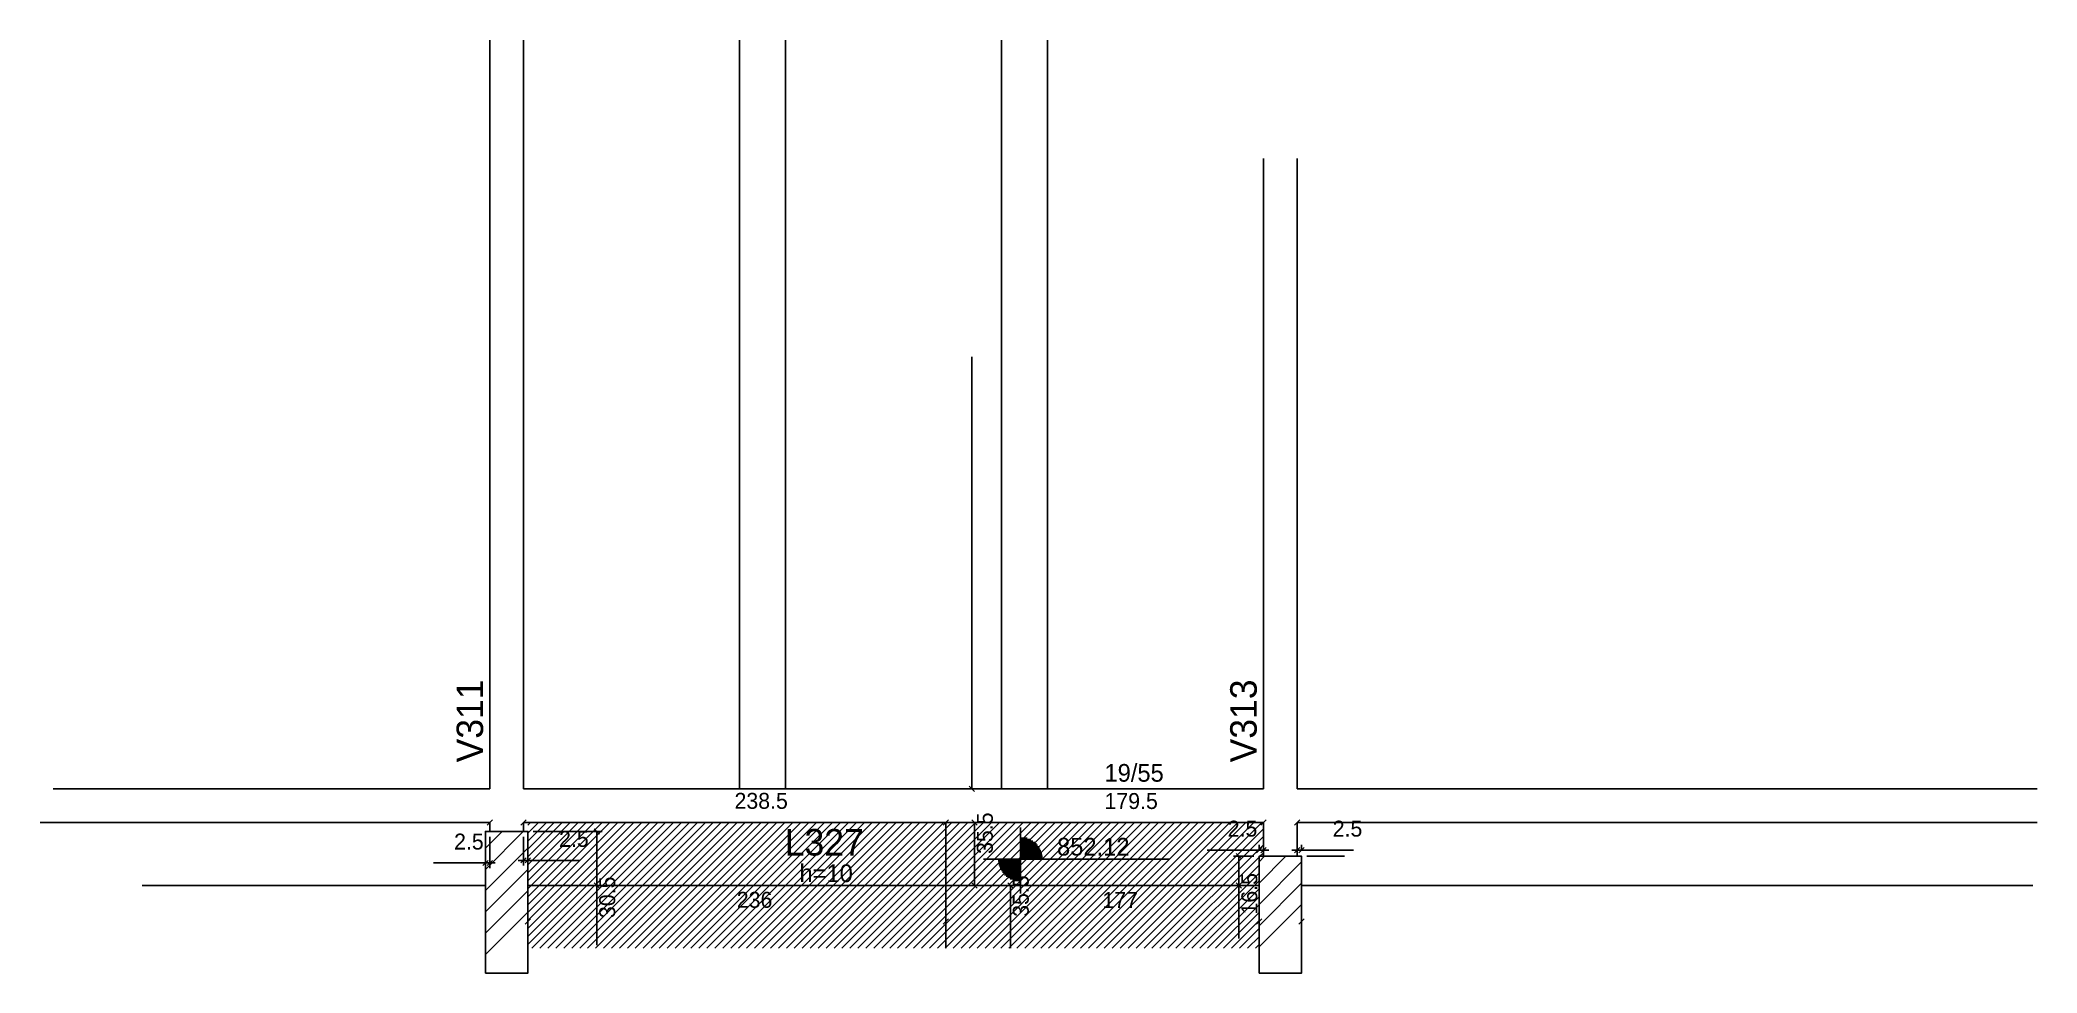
# Model space of a CAD drawing. Header units: metres. Extents: x 2894 to 4022, y 1564 to 2091.
import ezdxf

# ---------------------------------------------------------------- set-up
doc = ezdxf.new("R2010")
doc.units = ezdxf.units.M
for name, color, linetype in [('3', 7, 'Continuous'), ('4', 7, 'Continuous'), ('7', 7, 'Continuous'), ('Painéis', 7, 'Continuous'), ('REAPROVEITAMENTO', 7, 'Continuous')]:
    doc.layers.add(name, color=color, linetype=linetype)

msp = doc.modelspace()

# ---------------------------------------------------------------- hatches: boundary and pattern name
at = {"layer": 'REAPROVEITAMENTO'}
h = msp.add_hatch(dxfattribs=at)
h.set_pattern_fill('ANSI31')
h.paths.add_polyline_path([(3584.9, 1629.9), (3582.4, 1629.9), (3582.6, 1577.9), (3169.6, 1577.9), (3169.6, 1648.9), (3585.1, 1648.9), (3584.9, 1629.9)])

# ---------------------------------------------------------------- linework, layer by layer
at = {"layer": '3', "color": 3, "lineweight": 25}
for p, q in [((3145.6, 1622.5), (3167, 1643.9)), ((3145.6, 1634.5), (3155, 1643.9)), ((3447.8, 1640.7), (3447.8, 1646.2)), ((3447.8, 1640.7), (3447.8, 1615.7)), ((3447.8, 1640.1), (3451.7, 1640.1)), ((3447.8, 1639.3), (3453.6, 1639.3)), ((3447.8, 1638.5), (3454.9, 1638.5)), ((3447.8, 1637.7), (3455.9, 1637.7)), ((3447.8, 1636.9), (3456.8, 1636.9)), ((3447.8, 1636.1), (3457.5, 1636.1)), ((3145.6, 1610.5), (3169.6, 1634.5)), ((3435.3, 1628.2), (3426.9, 1628.2)), ((3435.3, 1628.2), (3460.3, 1628.2)), ((3447.8, 1627.4), (3435.3, 1627.4)), ((3447.8, 1626.6), (3435.4, 1626.6)), ((3447.8, 1625.8), (3435.6, 1625.8)), ((3447.8, 1625), (3435.7, 1625)), ((3447.8, 1635.3), (3458.1, 1635.3)), ((3447.8, 1634.5), (3458.6, 1634.5)), ((3447.8, 1633.7), (3459, 1633.7)), ((3447.8, 1632.9), (3459.4, 1632.9)), ((3447.8, 1632.1), (3459.7, 1632.1)), ((3447.8, 1631.4), (3459.9, 1631.4)), ((3447.8, 1630.6), (3460.1, 1630.6)), ((3447.8, 1629.8), (3460.2, 1629.8)), ((3447.8, 1629), (3460.3, 1629)), ((3460.3, 1628.2), (3531.8, 1628.2)), ((3582.6, 1614.7), (3597.8, 1629.9)), ((3582.6, 1626.8), (3585.7, 1629.9)), ((3582.6, 1602.7), (3606.6, 1626.7)), ((3145.6, 1598.5), (3169.6, 1622.5)), ((3447.8, 1624.2), (3436, 1624.2)), ((3447.8, 1623.4), (3436.3, 1623.4)), ((3447.8, 1622.6), (3436.6, 1622.6)), ((3447.8, 1621.8), (3437.1, 1621.8)), ((3447.8, 1621), (3437.6, 1621)), ((3447.8, 1620.3), (3438.2, 1620.3)), ((3447.8, 1619.5), (3438.9, 1619.5)), ((3447.8, 1618.7), (3439.7, 1618.7)), ((3447.8, 1617.9), (3440.8, 1617.9)), ((3447.8, 1617.1), (3442.1, 1617.1)), ((3447.8, 1616.3), (3444, 1616.3)), ((3447.8, 1615.7), (3447.8, 1608.8)), ((3582.6, 1590.7), (3606.6, 1614.7)), ((3145.6, 1586.4), (3169.6, 1610.4)), ((3582.6, 1578.7), (3606.6, 1602.7)), ((3145.6, 1574.4), (3169.6, 1598.4))]:
    msp.add_line(p, q, dxfattribs=at)
for points in [[(3148.1, 2090.9), (3148.1, 1667.9)], [(3167.1, 1667.9), (3167.1, 2090.9)], [(3585.1, 2023.9), (3585.1, 1667.9)], [(3604.1, 1667.9), (3604.1, 2023.9)], [(3148.1, 1667.9), (2901.5, 1667.9)], [(3585.1, 1667.9), (3167.1, 1667.9)], [(4022.1, 1667.9), (3604.1, 1667.9)], [(2894, 1648.9), (3148.1, 1648.9)], [(3148.1, 1648.9), (3148.1, 1643.9)], [(3167.1, 1648.9), (3585.1, 1648.9)], [(3167.1, 1643.9), (3167.1, 1648.9)], [(3585.1, 1648.9), (3585.1, 1629.9)], [(3604.1, 1648.9), (4022.1, 1648.9)], [(3604.1, 1629.9), (3604.1, 1648.9)]]:
    msp.add_lwpolyline(points, dxfattribs=at)
at = {"layer": '7', "color": 7, "lineweight": 25}
for points in [[(3145.6, 1563.9), (3169.6, 1563.9), (3169.6, 1643.9), (3145.6, 1643.9), (3145.6, 1563.9)], [(3582.6, 1563.9), (3606.6, 1563.9), (3606.6, 1629.9), (3582.6, 1629.9), (3582.6, 1563.9)]]:
    msp.add_lwpolyline(points, dxfattribs=at)
at = {"layer": 'Painéis', "color": 200, "lineweight": 25}
for p, q in [((3289.1, 2090.9), (3289.1, 1667.9)), ((3315.1, 2090.9), (3315.1, 1667.9)), ((3437.1, 2090.9), (3437.1, 1667.9)), ((3463.1, 2090.9), (3463.1, 1667.9)), ((3405.6, 1577.9), (3405.6, 1648.9)), ((3145.6, 1613.4), (2951.8, 1613.4)), ((3582.6, 1613.4), (3169.6, 1613.4)), ((3606.6, 1613.4), (4019.6, 1613.4))]:
    msp.add_line(p, q, dxfattribs=at)
at = {"layer": 'Painéis', "color": 4, "lineweight": 25}
for p, q in [((3420.3, 1911.9), (3420.3, 1667.9)), ((3148.1, 1648.9), (3031.2, 1648.9)), ((3167.1, 1648.9), (3405.6, 1648.9)), ((3405.6, 1648.9), (3585.1, 1648.9)), ((3421.9, 1648.9), (3421.9, 1613.4)), ((3424.1, 1648.9), (3424.9, 1648.9)), ((3804.1, 1648.9), (3604.1, 1648.9)), ((3145.6, 1640.9), (3145.6, 1623.1)), ((3148.1, 1640.9), (3148.1, 1623.1)), ((3167.1, 1640.9), (3167.1, 1624.6)), ((3169.6, 1640.9), (3169.6, 1624.6)), ((3172.6, 1643.9), (3211.6, 1643.9)), ((3208.6, 1643.9), (3208.6, 1613.4)), ((3582.6, 1632.9), (3582.6, 1636.4)), ((3585.1, 1632.9), (3585.1, 1636.4)), ((3604.1, 1632.9), (3604.1, 1636.4)), ((3606.6, 1632.9), (3606.6, 1636.4)), ((3145.6, 1626.1), (3116.2, 1626.1)), ((3148.1, 1626.1), (3145.6, 1626.1)), ((3148.1, 1626.1), (3151.1, 1626.1)), ((3167.1, 1627.6), (3164.1, 1627.6)), ((3167.1, 1627.6), (3169.6, 1627.6)), ((3169.6, 1627.6), (3198.9, 1627.6)), ((3582.6, 1633.4), (3553.2, 1633.4)), ((3579.6, 1629.9), (3568.2, 1629.9)), ((3571.2, 1629.9), (3571.2, 1613.4)), ((3585.1, 1633.4), (3582.6, 1633.4)), ((3585.1, 1633.4), (3588.1, 1633.4)), ((3604.1, 1633.4), (3601.1, 1633.4)), ((3604.1, 1633.4), (3606.6, 1633.4)), ((3606.6, 1633.4), (3635.9, 1633.4)), ((3609.6, 1629.9), (3630.9, 1629.9)), ((3172.6, 1613.4), (3211.6, 1613.4)), ((3208.6, 1613.4), (3208.6, 1579.6)), ((3424.1, 1613.4), (3424.9, 1613.4)), ((3442.2, 1613.4), (3442.2, 1577.9)), ((3443.3, 1613.4), (3445.2, 1613.4)), ((3579.6, 1613.4), (3568.2, 1613.4)), ((3571.2, 1613.4), (3571.2, 1583.5)), ((3609.6, 1613.4), (3630.9, 1613.4))]:
    msp.add_line(p, q, dxfattribs=at)
at = {"layer": 'Painéis', "color": 0, "lineweight": 25}
for p, q in [((3418.8, 1669.4), (3421.8, 1666.4)), ((3146.6, 1647.4), (3149.6, 1650.4)), ((3168.6, 1650.4), (3165.6, 1647.4)), ((3404.1, 1647.4), (3407.1, 1650.4)), ((3407.1, 1650.4), (3404.1, 1647.4)), ((3423.4, 1647.4), (3420.4, 1650.4)), ((3583.6, 1647.4), (3586.6, 1650.4)), ((3605.6, 1650.4), (3602.6, 1647.4)), ((3210.1, 1642.4), (3207.1, 1645.4)), ((3144.1, 1624.6), (3147.1, 1627.6)), ((3149.6, 1627.6), (3146.6, 1624.6)), ((3165.6, 1626.1), (3168.6, 1629.1)), ((3171.1, 1629.1), (3168.1, 1626.1)), ((3572.7, 1628.4), (3569.7, 1631.4)), ((3581.1, 1631.9), (3584.1, 1634.9)), ((3586.6, 1634.9), (3583.6, 1631.9)), ((3602.6, 1631.9), (3605.6, 1634.9)), ((3608.1, 1634.9), (3605.1, 1631.9)), ((3207.1, 1614.9), (3210.1, 1611.9)), ((3420.4, 1614.9), (3423.4, 1611.9)), ((3443.7, 1611.9), (3440.7, 1614.9)), ((3569.7, 1614.9), (3572.7, 1611.9)), ((3171.1, 1594.6), (3168.1, 1591.6)), ((3404.1, 1591.6), (3407.1, 1594.6)), ((3407.1, 1594.6), (3404.1, 1591.6)), ((3581.1, 1591.6), (3584.1, 1594.6)), ((3608.1, 1594.6), (3605.1, 1591.6))]:
    msp.add_line(p, q, dxfattribs=at)

# ---------------------------------------------------------------- texts
at = {"layer": '3', "color": 3, "lineweight": 25}
for s, p in [('19/55', (3495.3, 1672)), ('852.12', (3468.5, 1630.3)), ('h=10', (3323, 1615.3))]:
    msp.add_text(s, height=10, dxfattribs=at).set_placement(p)
at = {"layer": '4', "color": 4, "lineweight": 25}
for s, p in [('V311', (3144.3, 1682.9)), ('V313', (3581.3, 1682.9))]:
    msp.add_text(s, height=15, rotation=90, dxfattribs=at).set_placement(p)
msp.add_text('L327', height=15, dxfattribs=at).set_placement((3314.7, 1630.3))
at = {"layer": 'Painéis', "color": 240, "lineweight": 25}
for s, p in [('238.5', (3286.3, 1656.7)), ('179.5', (3495.3, 1656.6)), ('2.5', (3564.9, 1641)), ('2.5', (3624.2, 1641)), ('2.5', (3127.9, 1633.7)), ('2.5', (3187.2, 1635.2)), ('236', (3287.6, 1600.8)), ('177', (3494.1, 1600.7))]:
    msp.add_text(s, height=9, dxfattribs=at).set_placement(p)
for s, p in [('35.5', (3432.2, 1631.2)), ('30.5', (3218.9, 1595)), ('35.5', (3452.5, 1595.7)), ('16.5', (3581.6, 1597))]:
    msp.add_text(s, height=9, rotation=90, dxfattribs=at).set_placement(p)

doc.saveas('drawing.dxf')
